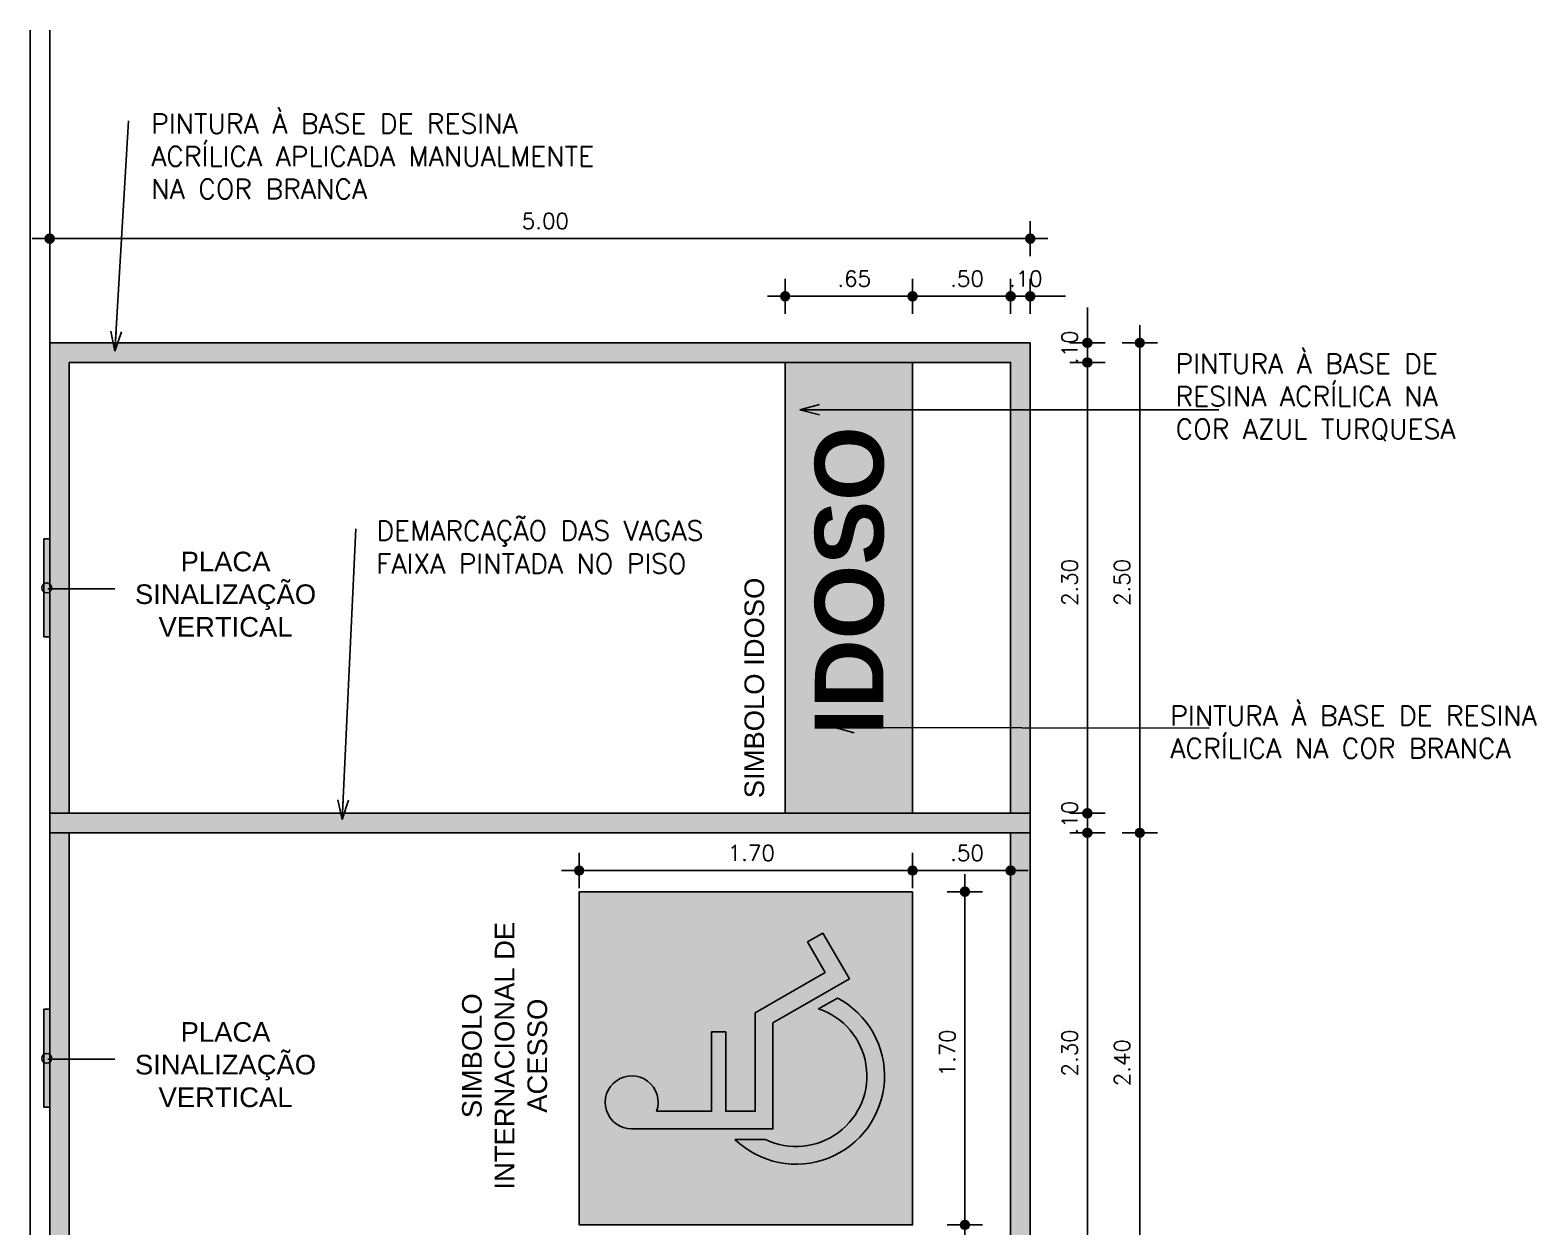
# Model space of a CAD drawing. Header units: millimetres. Extents: x 490 to 675, y -160 to -87.
# Drawn here: x 629.02 to 636.69, y -102.09 to -95.99 of the extents above; entities that cross this region are included whole.
import ezdxf
from ezdxf.enums import TextEntityAlignment as Align

# ---------------------------------------------------------------- set-up
doc = ezdxf.new("R2010")
doc.units = ezdxf.units.MM
doc.header["$LTSCALE"] = 2.5
for name, color, linetype in [('AN_COTAS', 7, 'Continuous'), ('AN_ESPECS', 7, 'Continuous'), ('AN_TEXTOS', 2, 'Continuous'), ('ARQ_CARROS', 5, 'Continuous'), ('ARQ_HAT', 8, 'Continuous'), ('ARQ_LAYOUT', 5, 'Continuous'), ('ARQ_PISO', 8, 'Continuous'), ('ARQ_VISTA2', 2, 'Continuous'), ('COTAS', 1, 'Continuous')]:
    doc.layers.add(name, color=color, linetype=linetype)
doc.styles.add('09.04-ACESS 001$0$SWISS', font='swissb.ttf')
doc.styles.add('ARIAL 1-050', font='arial.ttf', dxfattribs={"height": 0.1})
doc.styles.add('COTA50', font='ROMANS.shx')
doc.styles.add('COTAS', font='ROMANS.SHX')
doc.dimstyles.new('COTA50', dxfattribs={"dimtxt": 0.08, "dimasz": 0.09, "dimexe": 0.05, "dimexo": 0.95, "dimgap": 0.05, "dimtad": 1, "dimzin": 4, "dimdsep": 46, "dimtxsty": 'COTA50', "dimblk": 'bola', "dimcen": -0.1, "dimdle": 0.05, "dimse1": 1, "dimse2": 1, "dimclrd": 256, "dimclre": 3, "dimclrt": 2, "dimadec": 0, "dimazin": 0, "dimtfac": 1, "dimtix": 1, "dimtmove": 2, "dimatfit": 3, "dimldrblk": 'bola', "dimfxl": 1, "dimtvp": 1.25, "dimtolj": 1, "dimtzin": 4, "dimarcsym": 0})
doc.dimstyles.new('COTA50$7', dxfattribs={"dimtxt": 0.09, "dimasz": 0.1, "dimexe": 0.05, "dimexo": 0.95, "dimgap": 0.1, "dimtad": 1, "dimzin": 4, "dimdsep": 46, "dimtxsty": 'COTA50', "dimblk": 'USERTICK', "dimblk1": 'OPEN30', "dimblk2": 'OPEN30', "dimsah": 1, "dimcen": -0.1, "dimdle": 0.05, "dimse1": 1, "dimse2": 1, "dimclrd": 256, "dimclre": 3, "dimclrt": 2, "dimadec": 0, "dimazin": 0, "dimtfac": 1, "dimtix": 1, "dimtmove": 2, "dimatfit": 3, "dimldrblk": 'OPEN30', "dimfxl": 1, "dimtvp": 1.25, "dimtolj": 1, "dimtzin": 4, "dimarcsym": 0})

# ---------------------------------------------------------------- blocks, each defined once
blk = doc.blocks.new('A$C3C616FB4')
at = {"color": 0}
for points in [[(0.938, 1.125), (0.375, 1.125), (0.375, 0.916), (1.072, 0.916), (1.358, 0.42), (1.575, 0.545), (1.637, 0.437), (1.312, 0.249), (1, 0.791), (0.25, 0.791), (0.25, 1.791, -3.146264), (0.375, 1.614), (0.375, 1.225), (0.938, 1.225)], [(0.175, 1.059), (0.175, 0.843, 1.067989), (1.1, 0.468), (1.177, 0.333, -1.151299)]]:
    blk.add_lwpolyline(points, format="xyb", close=True, dxfattribs=at)
blk = doc.blocks.new('bola')
blk.add_hatch(color=0).paths.add_polyline_path([(-0.25, 0, 1), (0.25, 0, 1)])
at = {"color": 0}
for p, q in [((0, 1), (0, 0.25)), ((-1, 0), (-0.25, 0)), ((0.25, 0), (1, 0)), ((0, -0.25), (0, -1))]:
    blk.add_line(p, q, dxfattribs=at)
blk.add_circle((0, 0), 0.25, dxfattribs=at)
blk = doc.blocks.new('*D278')
at = {"layer": 'COTAS', "lineweight": -2}
blk.add_line((634.6741, -102.394), (634.6741, -100.174), dxfattribs=at)
at = {"layer": 'DEFPOINTS', "color": 0}
for p in [(634.1157, -100.084), (634.6741, -100.084), (634.1157, -102.484)]:
    blk.add_point(p, dxfattribs=at)
at = {"layer": 'COTAS', "lineweight": -2, "xscale": 0.09, "yscale": 0.09, "zscale": 0.09}
for p, rotation in [((634.6741, -100.084), 90), ((634.6741, -102.484), 270)]:
    blk.add_blockref('bola', p, dxfattribs=dict(at, rotation=rotation))
at = {"layer": 'COTAS', "color": 2, "insert": (634.5841, -101.284), "char_height": 0.08, "attachment_point": 5, "rotation": 90, "style": 'COTA50'}
blk.add_mtext('\\A1; 2.40', dxfattribs=at)
blk = doc.blocks.new('*D304')
at = {"layer": 'COTAS', "lineweight": -2}
blk.add_line((634.6741, -99.994), (634.6741, -97.674), dxfattribs=at)
at = {"layer": 'DEFPOINTS', "color": 0}
for p in [(634.1157, -97.584), (634.6741, -97.584), (634.1157, -100.084)]:
    blk.add_point(p, dxfattribs=at)
at = {"layer": 'COTAS', "lineweight": -2, "xscale": 0.09, "yscale": 0.09, "zscale": 0.09}
for p, rotation in [((634.6741, -97.584), 90), ((634.6741, -100.084), 270)]:
    blk.add_blockref('bola', p, dxfattribs=dict(at, rotation=rotation))
at = {"layer": 'COTAS', "color": 2, "insert": (634.5841, -98.834), "char_height": 0.08, "attachment_point": 5, "rotation": 90, "style": 'COTA50'}
blk.add_mtext('\\A1; 2.50', dxfattribs=at)
blk = doc.blocks.new('*D279')
at = {"layer": 'COTAS', "lineweight": -2}
blk.add_line((629.2057, -97.0525), (634.0257, -97.0525), dxfattribs=at)
at = {"layer": 'DEFPOINTS', "color": 0}
for p in [(634.1157, -97.0525), (629.1157, -100.084), (634.1157, -100.084)]:
    blk.add_point(p, dxfattribs=at)
at = {"layer": 'COTAS', "lineweight": -2, "xscale": 0.09, "yscale": 0.09, "zscale": 0.09, "rotation": 180}
blk.add_blockref('bola', (629.1157, -97.0525), dxfattribs=at)
at = {"layer": 'COTAS', "lineweight": -2, "xscale": 0.09, "yscale": 0.09, "zscale": 0.09}
blk.add_blockref('bola', (634.1157, -97.0525), dxfattribs=at)
at = {"layer": 'COTAS', "color": 2, "insert": (631.6157, -96.9625), "char_height": 0.08, "attachment_point": 5, "style": 'COTA50'}
blk.add_mtext('\\A1; 5.00', dxfattribs=at)
blk = doc.blocks.new('*D305')
at = {"layer": 'COTAS', "lineweight": -2}
blk.add_line((633.6057, -100.2762), (633.9257, -100.2762), dxfattribs=at)
at = {"layer": 'DEFPOINTS', "color": 0}
for p in [(634.0157, -100.2762), (633.5157, -100.5024), (634.0157, -100.5024)]:
    blk.add_point(p, dxfattribs=at)
at = {"layer": 'COTAS', "lineweight": -2, "xscale": 0.09, "yscale": 0.09, "zscale": 0.09, "rotation": 180}
blk.add_blockref('bola', (633.5157, -100.2762), dxfattribs=at)
at = {"layer": 'COTAS', "lineweight": -2, "xscale": 0.09, "yscale": 0.09, "zscale": 0.09}
blk.add_blockref('bola', (634.0157, -100.2762), dxfattribs=at)
at = {"layer": 'COTAS', "color": 2, "insert": (633.7657, -100.1862), "char_height": 0.08, "attachment_point": 5, "style": 'COTA50'}
blk.add_mtext('\\A1; .50', dxfattribs=at)
blk = doc.blocks.new('*D306')
at = {"layer": 'COTAS', "lineweight": -2}
blk.add_line((633.4257, -100.2762), (631.9057, -100.2762), dxfattribs=at)
at = {"layer": 'DEFPOINTS', "color": 0}
for p in [(631.8157, -100.2762), (631.8157, -100.5024), (633.5157, -100.5024)]:
    blk.add_point(p, dxfattribs=at)
at = {"layer": 'COTAS', "lineweight": -2, "xscale": 0.09, "yscale": 0.09, "zscale": 0.09}
for p, rotation in [((631.8157, -100.2762), 180.0000003018886), ((633.5157, -100.2762), 3.018885941230565e-07)]:
    blk.add_blockref('bola', p, dxfattribs=dict(at, rotation=rotation))
at = {"layer": 'COTAS', "color": 2, "insert": (632.6657, -100.1862), "char_height": 0.08, "attachment_point": 5, "rotation": 0, "style": 'COTA50'}
blk.add_mtext('\\A1; 1.70', dxfattribs=at)
blk = doc.blocks.new('*D307')
at = {"layer": 'COTAS', "lineweight": -2}
blk.add_line((633.7826, -101.994), (633.7826, -100.474), dxfattribs=at)
at = {"layer": 'DEFPOINTS', "color": 0}
for p in [(633.5157, -100.384), (633.7826, -100.384), (633.5157, -102.084)]:
    blk.add_point(p, dxfattribs=at)
at = {"layer": 'COTAS', "lineweight": -2, "xscale": 0.09, "yscale": 0.09, "zscale": 0.09}
for p, rotation in [((633.7826, -100.384), 90), ((633.7826, -102.084), 270)]:
    blk.add_blockref('bola', p, dxfattribs=dict(at, rotation=rotation))
at = {"layer": 'COTAS', "color": 2, "insert": (633.6926, -101.234), "char_height": 0.08, "attachment_point": 5, "rotation": 90, "style": 'COTA50'}
blk.add_mtext('\\A1; 1.70', dxfattribs=at)
blk = doc.blocks.new('*D308')
at = {"layer": 'COTAS', "lineweight": -2}
blk.add_line((633.4257, -97.3467), (632.9557, -97.3467), dxfattribs=at)
at = {"layer": 'DEFPOINTS', "color": 0}
for p in [(632.8657, -97.3467), (632.8657, -97.684), (633.5157, -97.684)]:
    blk.add_point(p, dxfattribs=at)
at = {"layer": 'COTAS', "lineweight": -2, "xscale": 0.09, "yscale": 0.09, "zscale": 0.09}
for p, rotation in [((632.8657, -97.3467), 179.9999988898697), ((633.5157, -97.3467), 359.9999988898697)]:
    blk.add_blockref('bola', p, dxfattribs=dict(at, rotation=rotation))
at = {"layer": 'COTAS', "color": 2, "insert": (633.1907, -97.2567), "char_height": 0.08, "attachment_point": 5, "rotation": 360, "style": 'COTA50'}
blk.add_mtext('\\A1; .65', dxfattribs=at)
blk = doc.blocks.new('*D309')
at = {"layer": 'COTAS', "lineweight": -2}
blk.add_line((633.6057, -97.3467), (633.9257, -97.3467), dxfattribs=at)
at = {"layer": 'DEFPOINTS', "color": 0}
for p in [(634.0157, -97.3467), (633.5157, -97.684), (634.0157, -97.684)]:
    blk.add_point(p, dxfattribs=at)
at = {"layer": 'COTAS', "lineweight": -2, "xscale": 0.09, "yscale": 0.09, "zscale": 0.09, "rotation": 180}
blk.add_blockref('bola', (633.5157, -97.3467), dxfattribs=at)
at = {"layer": 'COTAS', "lineweight": -2, "xscale": 0.09, "yscale": 0.09, "zscale": 0.09}
blk.add_blockref('bola', (634.0157, -97.3467), dxfattribs=at)
at = {"layer": 'COTAS', "color": 2, "insert": (633.7657, -97.2567), "char_height": 0.08, "attachment_point": 5, "style": 'COTA50'}
blk.add_mtext('\\A1; .50', dxfattribs=at)
blk = doc.blocks.new('*D310')
at = {"layer": 'COTAS', "lineweight": -2}
for p, q in [((633.9257, -97.3467), (633.8357, -97.3467)), ((634.0157, -97.3467), (634.1157, -97.3467)), ((634.2057, -97.3467), (634.2957, -97.3467))]:
    blk.add_line(p, q, dxfattribs=at)
at = {"layer": 'DEFPOINTS', "color": 0}
for p in [(634.1157, -97.3467), (634.0157, -97.684), (634.1157, -97.684)]:
    blk.add_point(p, dxfattribs=at)
at = {"layer": 'COTAS', "lineweight": -2, "xscale": 0.09, "yscale": 0.09, "zscale": 0.09}
blk.add_blockref('bola', (634.0157, -97.3467), dxfattribs=at)
at = {"layer": 'COTAS', "lineweight": -2, "xscale": 0.09, "yscale": 0.09, "zscale": 0.09, "rotation": 180}
blk.add_blockref('bola', (634.1157, -97.3467), dxfattribs=at)
at = {"layer": 'COTAS', "color": 2, "insert": (634.0657, -97.2567), "char_height": 0.08, "attachment_point": 5, "style": 'COTA50'}
blk.add_mtext('\\A1; .10', dxfattribs=at)
blk = doc.blocks.new('*D311')
at = {"layer": 'COTAS', "lineweight": -2}
for p, q in [((634.407, -97.494), (634.407, -97.404)), ((634.407, -97.684), (634.407, -97.584)), ((634.407, -97.774), (634.407, -97.864))]:
    blk.add_line(p, q, dxfattribs=at)
at = {"layer": 'DEFPOINTS', "color": 0}
for p in [(634.0157, -97.584), (634.407, -97.584), (634.0157, -97.684)]:
    blk.add_point(p, dxfattribs=at)
at = {"layer": 'COTAS', "lineweight": -2, "xscale": 0.09, "yscale": 0.09, "zscale": 0.09}
for p, rotation in [((634.407, -97.584), 270), ((634.407, -97.684), 90)]:
    blk.add_blockref('bola', p, dxfattribs=dict(at, rotation=rotation))
at = {"layer": 'COTAS', "color": 2, "insert": (634.317, -97.634), "char_height": 0.08, "attachment_point": 5, "rotation": 90, "style": 'COTA50'}
blk.add_mtext('\\A1; .10', dxfattribs=at)
blk = doc.blocks.new('*D312')
at = {"layer": 'COTAS', "lineweight": -2}
blk.add_line((634.407, -97.774), (634.407, -99.894), dxfattribs=at)
at = {"layer": 'DEFPOINTS', "color": 0}
for p in [(634.0157, -97.684), (634.0157, -99.984), (634.407, -99.984)]:
    blk.add_point(p, dxfattribs=at)
at = {"layer": 'COTAS', "lineweight": -2, "xscale": 0.09, "yscale": 0.09, "zscale": 0.09}
for p, rotation in [((634.407, -97.684), 90), ((634.407, -99.984), 270)]:
    blk.add_blockref('bola', p, dxfattribs=dict(at, rotation=rotation))
at = {"layer": 'COTAS', "color": 2, "insert": (634.317, -98.834), "char_height": 0.08, "attachment_point": 5, "rotation": 90, "style": 'COTA50'}
blk.add_mtext('\\A1; 2.30', dxfattribs=at)
blk = doc.blocks.new('*D313')
at = {"layer": 'COTAS', "lineweight": -2}
for p, q in [((634.407, -99.894), (634.407, -99.804)), ((634.407, -99.984), (634.407, -100.084)), ((634.407, -100.174), (634.407, -100.264))]:
    blk.add_line(p, q, dxfattribs=at)
at = {"layer": 'DEFPOINTS', "color": 0}
for p in [(634.0157, -99.984), (634.0157, -100.084), (634.407, -100.084)]:
    blk.add_point(p, dxfattribs=at)
at = {"layer": 'COTAS', "lineweight": -2, "xscale": 0.09, "yscale": 0.09, "zscale": 0.09}
for p, rotation in [((634.407, -99.984), 270), ((634.407, -100.084), 90)]:
    blk.add_blockref('bola', p, dxfattribs=dict(at, rotation=rotation))
at = {"layer": 'COTAS', "color": 2, "insert": (634.317, -100.034), "char_height": 0.08, "attachment_point": 5, "rotation": 90, "style": 'COTA50'}
blk.add_mtext('\\A1; .10', dxfattribs=at)
blk = doc.blocks.new('*D314')
at = {"layer": 'COTAS', "lineweight": -2}
blk.add_line((634.407, -102.294), (634.407, -100.174), dxfattribs=at)
at = {"layer": 'DEFPOINTS', "color": 0}
for p in [(634.0116, -100.084), (634.407, -100.084), (634.0116, -102.384)]:
    blk.add_point(p, dxfattribs=at)
at = {"layer": 'COTAS', "lineweight": -2, "xscale": 0.09, "yscale": 0.09, "zscale": 0.09}
for p, rotation in [((634.407, -100.084), 90), ((634.407, -102.384), 270)]:
    blk.add_blockref('bola', p, dxfattribs=dict(at, rotation=rotation))
at = {"layer": 'COTAS', "color": 2, "insert": (634.317, -101.234), "char_height": 0.08, "attachment_point": 5, "rotation": 90, "style": 'COTA50'}
blk.add_mtext('\\A1; 2.30', dxfattribs=at)
blk = doc.blocks.new('_OPEN30')
at = {"color": 0, "linetype": 'ByBlock', "ltscale": 0.5}
for p, q in [((-1, 0.268), (0, 0)), ((0, 0), (-1, -0.268)), ((0, 0), (-1, 0))]:
    blk.add_line(p, q, dxfattribs=at)
blk = doc.blocks.new('USERTICK')
at = {"color": 0}
for p, q in [((0, 1), (0, -1)), ((-1, 0), (1, 0))]:
    blk.add_line(p, q, dxfattribs=at)
blk.add_circle((0, 0), 0.25, dxfattribs=at)

msp = doc.modelspace()

# ---------------------------------------------------------------- hatches: boundary and pattern name
at = {"layer": 'ARQ_HAT', "true_color": 0x4da6ff}
h = msp.add_hatch(color=161, dxfattribs=at)
h.paths.add_polyline_path([(633.5157, -97.709), (632.8657, -97.8715), (632.8657, -99.7965), (633.5157, -99.959)])
h.paths.add_polyline_path([(633.5157, -97.684), (632.8657, -97.684), (632.8657, -97.8715), (633.5157, -97.709)])
h.paths.add_polyline_path([(632.8657, -99.984), (633.5157, -99.984), (633.5157, -99.959), (632.8657, -99.7965)])
h = msp.add_hatch(color=161, dxfattribs=at)
h.paths.add_polyline_path([(631.8157, -100.384), (631.8157, -102.084), (633.5157, -102.084), (633.5157, -100.384)])
h.paths.add_polyline_path([(632.4907, -101.0983), (632.5627, -101.0983), (632.5627, -101.504), (632.7135, -101.504), (632.7135, -101.002), (633.0702, -100.796), (632.9802, -100.6402), (633.0582, -100.5952), (633.1932, -100.829), (632.8035, -101.054), (632.8035, -101.594), (632.0835, -101.594, -3.146264), (632.2107, -101.504), (632.4907, -101.504)], flags=16)
h.paths.add_polyline_path([(632.6104, -101.648), (632.7658, -101.648, 1.067989), (633.0358, -100.9822), (633.1329, -100.9261, -1.151299)], flags=16)
at = {"layer": 'ARQ_PISO'}
h = msp.add_hatch(color=9, dxfattribs=at)
h.paths.add_polyline_path([(629.2157, -99.984), (634.0157, -99.984), (634.0157, -97.684), (629.2157, -97.684)], flags=16)
h.paths.add_polyline_path([(629.1157, -100.084), (634.1157, -100.084), (634.1157, -97.584), (629.1157, -97.584)])
h = msp.add_hatch(color=9, dxfattribs=at)
h.paths.add_polyline_path([(629.2157, -102.384), (634.0157, -102.384), (634.0157, -100.084), (629.2157, -100.084)], flags=16)
h.paths.add_polyline_path([(629.1157, -102.484), (634.1157, -102.484), (634.1157, -99.984), (629.1157, -99.984)])
at = {"layer": 'ARQ_PISO', "linetype": 'ByBlock', "true_color": 0xffffff}
h = msp.add_hatch(color=7, dxfattribs=at)
h.paths.add_polyline_path([(632.0835, -101.594), (632.8035, -101.594), (632.8035, -101.054), (633.1932, -100.829), (633.0582, -100.5952), (632.9802, -100.6402), (633.0702, -100.796), (632.7135, -101.002), (632.7135, -101.504), (632.5627, -101.504), (632.5627, -101.0983), (632.4907, -101.0983), (632.4907, -101.504), (632.2107, -101.504, 3.146264)])
h.paths.add_polyline_path([(632.7658, -101.648), (632.6104, -101.648, 1.151299), (633.1329, -100.9261), (633.0358, -100.9822, -1.067989)])

# ---------------------------------------------------------------- linework, layer by layer
at = {"layer": 'AN_COTAS'}
for points in [[(629.4471, -98.8388), (629.1064, -98.8388)], [(629.4471, -101.2388), (629.1064, -101.2388)]]:
    msp.add_lwpolyline(points, dxfattribs=at)
at = {"layer": 'ARQ_CARROS'}
for points in [[(629.1157, -100.084), (634.1157, -100.084), (634.1157, -97.584), (629.1157, -97.584)], [(629.2157, -99.984), (634.0157, -99.984), (634.0157, -97.684), (629.2157, -97.684)], [(629.1157, -102.484), (634.1157, -102.484), (634.1157, -99.984), (629.1157, -99.984)], [(629.2157, -102.384), (634.0157, -102.384), (634.0157, -100.084), (629.2157, -100.084)]]:
    msp.add_lwpolyline(points, close=True, dxfattribs=at)
at = {"layer": 'ARQ_LAYOUT'}
for points in [[(629.0857, -98.584), (629.0857, -99.084), (629.1157, -99.084), (629.1157, -98.584)], [(629.1157, -98.584), (629.1157, -99.084), (629.0857, -99.084), (629.0857, -98.584)], [(629.0857, -100.984), (629.0857, -101.484), (629.1157, -101.484), (629.1157, -100.984)], [(629.1157, -100.984), (629.1157, -101.484), (629.0857, -101.484), (629.0857, -100.984)]]:
    msp.add_lwpolyline(points, close=True, dxfattribs=at)
for centre in [(629.1007, -98.834), (629.1007, -98.834), (629.1007, -101.234), (629.1007, -101.234)]:
    msp.add_circle(centre, 0.025, dxfattribs=at)
at = {"layer": 'ARQ_LAYOUT', "color": 141}
for points in [[(629.0857, -98.584), (629.1157, -98.584), (629.0857, -99.084), (629.1157, -99.084)], [(629.1157, -98.584), (629.0857, -98.584), (629.1157, -99.084), (629.0857, -99.084)], [(629.0857, -100.984), (629.1157, -100.984), (629.0857, -101.484), (629.1157, -101.484)], [(629.1157, -100.984), (629.0857, -100.984), (629.1157, -101.484), (629.0857, -101.484)]]:
    msp.add_solid(points, dxfattribs=at)
at = {"layer": 'ARQ_PISO', "color": 252}
msp.add_line((629.0157, -105.384), (629.0157, -95.9885), dxfattribs=at)
at = {"layer": 'ARQ_PISO', "ltscale": 10}
msp.add_line((629.1157, -105.384), (629.1157, -95.9885), dxfattribs=at)
msp.add_lwpolyline([(632.8657, -99.984), (633.5157, -99.984), (633.5157, -97.684), (632.8657, -97.684), (632.8657, -99.984)], dxfattribs=at)
at = {"layer": 'ARQ_PISO'}
msp.add_lwpolyline([(633.5157, -100.384), (633.5157, -102.084), (631.8157, -102.084), (631.8157, -100.384)], close=True, dxfattribs=at)

# ---------------------------------------------------------------- block references
at = {"layer": 'ARQ_VISTA2', "xscale": 0.7200000000005389, "yscale": 0.7199999999993452, "zscale": 0.7200000000005389, "rotation": 90.00000030174162}
msp.add_blockref('A$C3C616FB4', (633.3726, -101.7739), dxfattribs=at)

# ---------------------------------------------------------------- texts
at = {"layer": 'AN_ESPECS', "color": 2, "style": 'COTAS'}
for s, p in [('DEMARCAÇÃO DAS VAGAS', (630.7815, -98.5928)), ('FAIXA PINTADA NO PISO', (630.7809, -98.7612))]:
    msp.add_text(s, height=0.1, dxfattribs=at).set_placement(p)
at = {"layer": 'AN_ESPECS', "color": 2, "char_height": 0.1, "attachment_point": 7, "style": 'COTAS'}
for s, insert in [('PINTURA À BASE DE RESINA\\PACRÍLICA APLICADA MANUALMENTE \\PNA COR BRANCA', (629.633, -96.8491)), ('PINTURA À BASE DE \\PRESINA ACRÍLICA NA \\PCOR AZUL TURQUESA', (634.8565, -98.0834)), ('PINTURA À BASE DE RESINA\\PACRÍLICA NA COR BRANCA', (634.8297, -99.7029))]:
    msp.add_mtext(s, dxfattribs=dict(at, insert=insert))
at = {"layer": 'AN_TEXTOS', "char_height": 0.1, "width": 0.970526, "attachment_point": 5, "style": 'ARIAL 1-050'}
for insert in [(630.0123, -98.867), (630.0123, -101.267)]:
    msp.add_mtext('PLACA SINALIZAÇÃO VERTICAL', dxfattribs=dict(at, insert=insert))
at = {"layer": 'AN_TEXTOS', "char_height": 0.1, "width": 1.446367, "attachment_point": 5, "rotation": 90, "style": 'ARIAL 1-050'}
for s, insert in [('SIMBOLO IDOSO', (632.7092, -99.3445)), ('SIMBOLO INTERNACIONAL DE ACESSO', (631.4358, -101.2208))]:
    msp.add_mtext(s, dxfattribs=dict(at, insert=insert))
at = {"layer": 'ARQ_PISO', "color": 7, "linetype": 'ByBlock', "true_color": 0xffffff, "style": '09.04-ACESS 001$0$SWISS'}
msp.add_text('IDOSO', height=0.35, rotation=90, dxfattribs=at).set_placement((633.3672, -98.7977), align=Align.CENTER)

# ---------------------------------------------------------------- dimensions: what is measured, and where the dimension line sits
at = {"layer": 'COTAS'}
for p1, p2, distance, picture, middle in [((629.1157, -100.084), (634.1157, -100.084), 3.0316, '*D279', (631.6157, -96.9625)), ((633.5157, -97.684), (632.8657, -97.684), -0.3374, '*D308', (633.1907, -97.2567)), ((633.5157, -97.684), (634.0157, -97.684), 0.3374, '*D309', (633.7657, -97.2567)), ((634.0157, -97.684), (634.1157, -97.684), 0.3374, '*D310', (634.0657, -97.2567)), ((634.0157, -97.684), (634.0157, -97.584), -0.3913, '*D311', (634.317, -97.634)), ((634.1157, -100.084), (634.1157, -97.584), -0.5584, '*D304', (634.5841, -98.834)), ((634.0157, -97.684), (634.0157, -99.984), 0.3913, '*D312', (634.317, -98.834)), ((634.0157, -99.984), (634.0157, -100.084), 0.3913, '*D313', (634.317, -100.034)), ((634.1157, -102.484), (634.1157, -100.084), -0.5584, '*D278', (634.5841, -101.284)), ((633.5157, -100.5024), (631.8157, -100.5024), -0.2263, '*D306', (632.6657, -100.1862)), ((633.5157, -100.5024), (634.0157, -100.5024), 0.2263, '*D305', (633.7657, -100.1862)), ((633.5157, -102.084), (633.5157, -100.384), -0.2669, '*D307', (633.6926, -101.234))]:
    dim = msp.add_aligned_dim(p1=p1, p2=p2, distance=distance, dimstyle='COTA50', override={"dimpost": ' <>'}, dxfattribs=at)
    dim.commit()
    dim.dimension.update_dxf_attribs({"geometry": picture, "text_midpoint": middle})
dim = msp.add_linear_dim(base=(634.407, -100.084), p1=(634.0116, -102.384), p2=(634.0116, -100.084), angle=270, dimstyle='COTA50', override={"dimpost": ' <>'}, dxfattribs=at)
dim.commit()
dim.dimension.update_dxf_attribs({"geometry": '*D314', "text_midpoint": (634.317, -101.234)})

# ---------------------------------------------------------------- leaders
at = {"layer": 'AN_ESPECS'}
for points in [[(629.4485, -97.6265), (629.5176, -96.4506)], [(632.9407, -97.9253), (635.0766, -97.9253)], [(630.6078, -100.0159), (630.677, -98.5329)], [(633.1186, -99.5465), (635.0286, -99.5505)]]:
    msp.add_leader(points, dimstyle='COTA50$7', dxfattribs=at)

doc.saveas('drawing.dxf')
